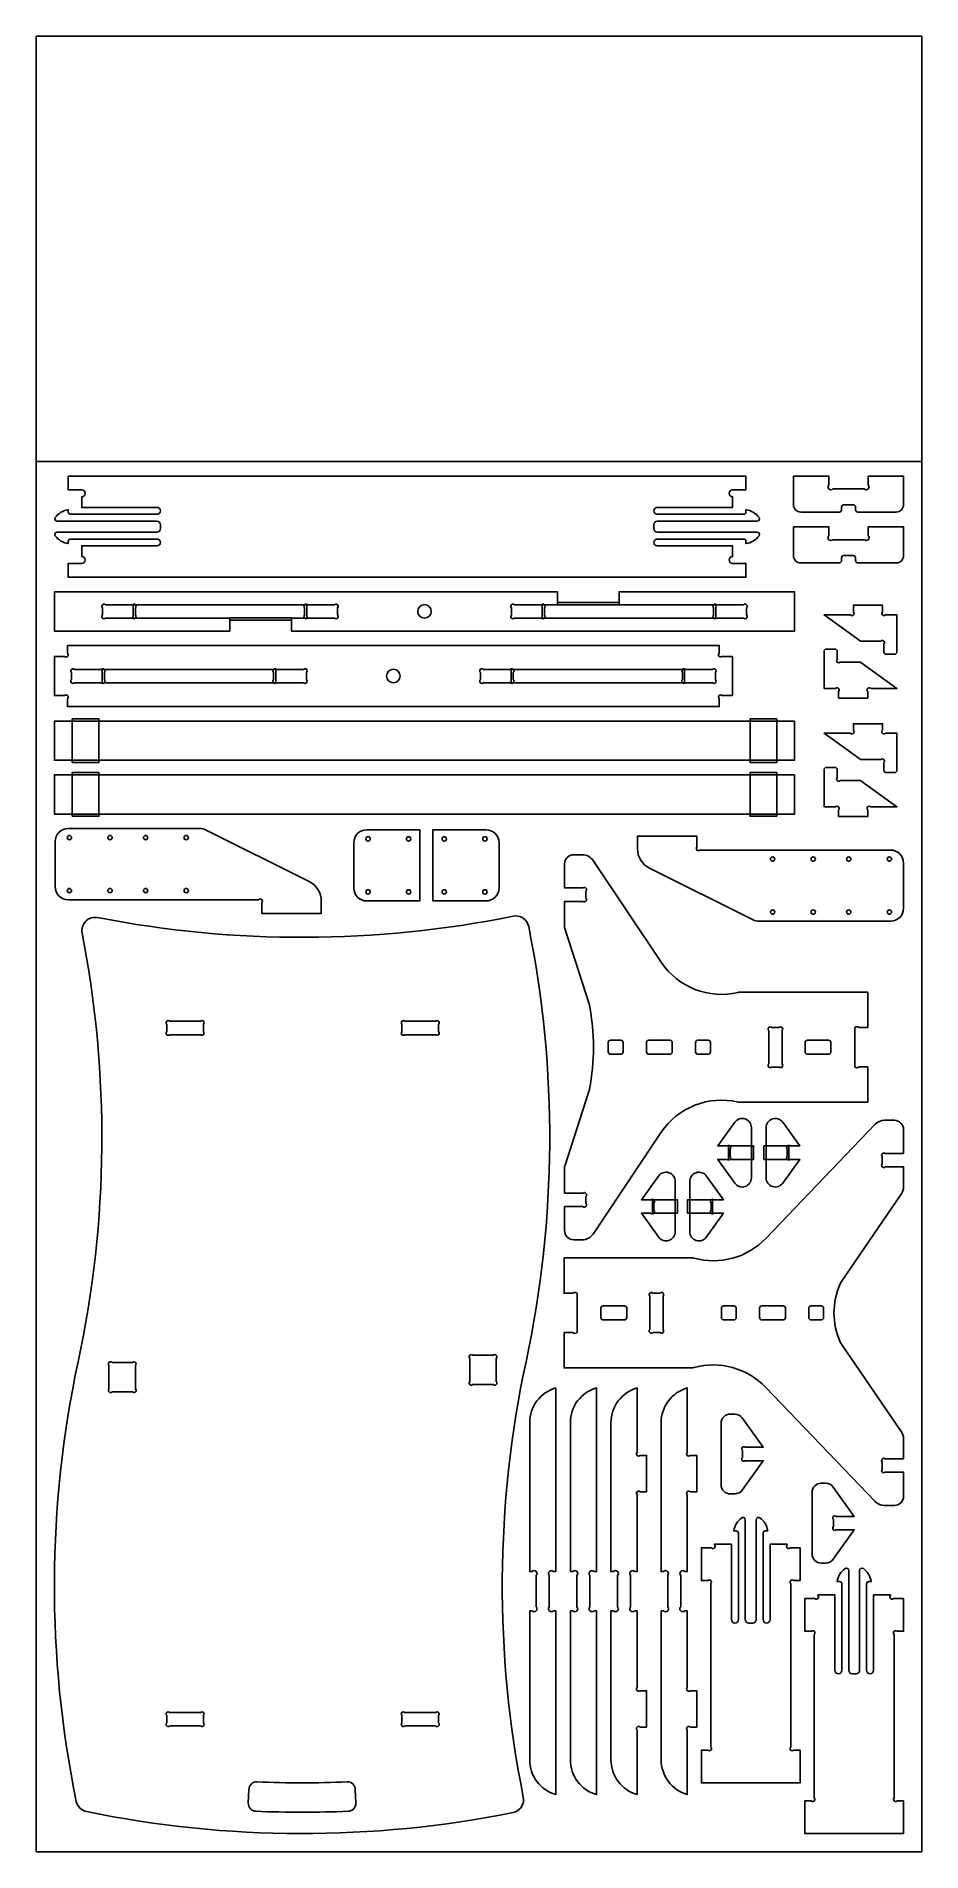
# Model space of a CAD drawing. Header units: millimetres. Extents: x 2099 to 3319, y -1407 to 1093.
import ezdxf

# ---------------------------------------------------------------- set-up
doc = ezdxf.new("R2010")
doc.units = ezdxf.units.MM
doc.header["$MEASUREMENT"] = 0
for name, color, linetype in [('Cajeados 13mm', 1, 'Continuous'), ('Cajeados 5mm', 2, 'Continuous'), ('Cajeados 9mm', 30, 'Continuous'), ('Corte EXT', 5, 'Continuous'), ('Corte INT', 4, 'Continuous'), ('Corte OVR', 7, 'Continuous'), ('Tableros', 6, 'Continuous'), ('Taladros', 3, 'Continuous')]:
    doc.layers.add(name, color=color, linetype=linetype)

msp = doc.modelspace()

# ---------------------------------------------------------------- linework, layer by layer
at = {"layer": 'Cajeados 13mm'}
for points in [[(2279, -277.6), (2279, -267.6, -1), (2283.2, -263.3), (2325.3, -263.3, -1), (2329.5, -267.6), (2329.5, -277.6, -1), (2325.3, -281.8), (2283.2, -281.8, -1)], [(2653.5, -267.6), (2653.5, -277.6, -1), (2649.3, -281.8), (2607.2, -281.8, -1), (2603, -277.6), (2603, -267.6, -1), (2607.2, -263.3), (2649.3, -263.3, -1)], [(2728.8, -763.7), (2700.8, -763.7, -1), (2696.6, -759.5), (2696.6, -727.5, -1), (2700.8, -723.2), (2728.8, -723.2, -1), (2733.1, -727.5), (2733.1, -759.5, -1)], [(2203.7, -733.2), (2231.7, -733.2, -1), (2235.9, -737.5), (2235.9, -769.5, -1), (2231.7, -773.7), (2203.7, -773.7, -1), (2199.4, -769.5), (2199.4, -737.5, -1)], [(2283.2, -1215.2), (2325.3, -1215.2, -1), (2329.5, -1219.4), (2329.5, -1229.4, -1), (2325.3, -1233.7), (2283.2, -1233.7, -1), (2279, -1229.4), (2279, -1219.4, -1)], [(2607.2, -1215.2), (2649.3, -1215.2, -1), (2653.5, -1219.4), (2653.5, -1229.4, -1), (2649.3, -1233.7), (2607.2, -1233.7, -1), (2603, -1229.4), (2603, -1219.4, -1)]]:
    msp.add_lwpolyline(points, format="xyb", close=True, dxfattribs=at)
at = {"layer": 'Cajeados 5mm'}
for points in [[(2451.1, 291.9), (2471.9, 291.9), (2471.9, 310.3), (2232.8, 310.3), (2232.8, 291.9), (2366.1, 291.9), (2366.1, 288.9), (2451.1, 288.9), (2451.1, 291.9)], [(2817.2, 310.3), (2796.4, 310.3), (2796.4, 291.9), (3035.5, 291.9), (3035.5, 310.3), (2902.2, 310.3), (2902.2, 313.3), (2817.2, 313.3), (2817.2, 310.3)]]:
    msp.add_lwpolyline(points, dxfattribs=at)
for points in [[(2190, 202.9), (2429.1, 202.9), (2429.1, 221.3), (2190, 221.3)], [(2753.5, 221.3), (2753.5, 202.9), (2992.6, 202.9), (2992.6, 221.3)]]:
    msp.add_lwpolyline(points, close=True, dxfattribs=at)
at = {"layer": 'Cajeados 9mm'}
for points in [[(2148.9, 93.1), (2185.5, 93.1), (2185.5, 153.1), (2148.9, 153.1)], [(3119.4, 153.1), (3119.4, 93.1), (3082.8, 93.1), (3082.8, 153.1)], [(2148.9, 19.1), (2185.5, 19.1), (2185.5, 79.1), (2148.9, 79.1)], [(3119.4, 79.1), (3119.4, 19.1), (3082.8, 19.1), (3082.8, 79.1)], [(3053.1, -435), (3087.6, -435), (3087.6, -453.6), (3053.1, -453.6)], [(3136.1, -435), (3101.7, -435), (3101.7, -453.6), (3136.1, -453.6)], [(2948.1, -509.2), (2982.6, -509.2), (2982.6, -527.8), (2948.1, -527.8)], [(3031.1, -509.2), (2996.7, -509.2), (2996.7, -527.8), (3031.1, -527.8)]]:
    msp.add_lwpolyline(points, close=True, dxfattribs=at)
at = {"layer": 'Corte EXT'}
for points in [[(2143.3, 487.5), (3077.1, 487.5), (3077.1, 468.5), (3058.6, 468.5, 1), (3058.6, 458.9), (3058.6, 444.4), (2954.9, 444.4, 1), (2954.9, 434.8), (3074, 434.8, 0.414214), (3077.1, 438), (3077.1, 441.2, -0.205273), (3095.1, 430.3, -0.610582), (3092.5, 425.3), (2954.9, 425.3, 0.414191), (2950.1, 420.5), (2950.1, 415.1, 0.414214), (2954.9, 410.3), (3092.5, 410.3, -0.610582), (3095.1, 405.3, -0.205273), (3077.1, 394.4), (3077.1, 397.6, 0.414214), (3074, 400.8), (2954.9, 400.8, 1), (2954.9, 391.3), (3058.6, 391.3), (3058.6, 376.7, 1), (3058.6, 367.2), (3077.1, 367.2), (3077.1, 348.1), (2143.3, 348.1), (2143.3, 367.2), (2161.8, 367.2, 1), (2161.8, 376.7), (2161.8, 391.3), (2265.5, 391.3, 1), (2265.5, 400.8), (2146.5, 400.8, 0.414214), (2143.3, 397.6), (2143.3, 394.4, -0.205273), (2125.4, 405.3, -0.610582), (2127.9, 410.3), (2265.5, 410.3, 0.414214), (2270.3, 415.1), (2270.3, 420.5, 0.414191), (2265.5, 425.3), (2127.9, 425.3, -0.610582), (2125.4, 430.3, -0.205273), (2143.3, 441.2), (2143.3, 438, 0.414214), (2146.5, 434.8), (2265.5, 434.8, 1), (2265.5, 444.4), (2161.8, 444.4), (2161.8, 458.9, 1), (2161.8, 468.5), (2143.3, 468.5)], [(3152.6, 437.9, -0.414214), (3142.6, 447.9), (3142.6, 487.5), (3191.3, 487.5), (3191.3, 475.6, 1), (3197, 469.9), (3239.9, 469.9, 0.414214), (3245.5, 469.9), (3245.5, 469.9), (3245.5, 469.9, 0.414209), (3245.5, 475.6), (3245.5, 487.5), (3294.2, 487.5), (3294.2, 447.9, -0.414214), (3284.2, 437.9), (3231.3, 437.9, -0.414214), (3228.1, 441.1), (3228.1, 444.7, 0.414214), (3224.9, 447.9), (3212, 447.9, 0.414214), (3208.8, 444.7), (3208.8, 441.1, -0.414214), (3205.6, 437.9)], [(3152.6, 367.9, -0.414214), (3142.6, 377.9), (3142.6, 417.5), (3191.3, 417.5), (3191.3, 405.6, 1), (3197, 399.9), (3239.9, 399.9, 0.414214), (3245.5, 399.9), (3245.5, 399.9), (3245.5, 399.9, 0.414209), (3245.5, 405.6), (3245.5, 417.5), (3294.2, 417.5), (3294.2, 377.9, -0.414214), (3284.2, 367.9), (3231.3, 367.9, -0.414214), (3228.1, 371.1), (3228.1, 374.7, 0.414214), (3224.9, 377.9), (3212, 377.9, 0.414214), (3208.8, 374.7), (3208.8, 371.1, -0.414214), (3205.6, 367.9)], [(3225.1, 300.6, -1), (3220.8, 296.3), (3184.8, 296.3), (3234.3, 260.7, 0.157284), (3236, 260.1), (3262.8, 260.1, -1), (3267.1, 255.9), (3267.1, 245.1, 0.414214), (3270.1, 242.1), (3282.1, 242.1, 0.414214), (3285.1, 245.1), (3285.1, 296.3), (3269.3, 296.3, -1), (3265.1, 300.6), (3265.1, 309.5), (3225.1, 309.5)], [(2142.4, 254.1), (2142.4, 243.4, -1), (2138.2, 239.1), (2124.2, 239.1), (2124.2, 185.1), (2138.1, 185.1, -1), (2142.4, 180.9), (2142.4, 170.1), (3040.2, 170.1), (3040.2, 180.9, -1), (3044.5, 185.1), (3058.4, 185.1), (3058.4, 239.1), (3044.4, 239.1, -1), (3040.2, 243.4), (3040.2, 254.1)], [(3244.8, 190.7, -1), (3249, 195), (3285.1, 195), (3235.5, 230.6, 0.157284), (3233.8, 231.2), (3207, 231.2, -1), (3202.8, 235.4), (3202.8, 246.2, 0.414214), (3199.8, 249.2), (3187.8, 249.2, 0.414214), (3184.8, 246.2), (3184.8, 195), (3200.5, 195, -1), (3204.8, 190.7), (3204.8, 181.8), (3244.8, 181.8)], [(3225.1, 137.6, -1), (3220.8, 133.3), (3184.8, 133.3), (3234.3, 97.7, 0.157284), (3236, 97.1), (3262.8, 97.1, -1), (3267.1, 92.9), (3267.1, 82.1, 0.414214), (3270.1, 79.1), (3282.1, 79.1, 0.414214), (3285.1, 82.1), (3285.1, 133.3), (3269.3, 133.3, -1), (3265.1, 137.6), (3265.1, 146.5), (3225.1, 146.5)], [(3244.8, 27.7, -1), (3249, 32), (3285.1, 32), (3235.5, 67.6, 0.157284), (3233.8, 68.2), (3207, 68.2, -1), (3202.8, 72.4), (3202.8, 83.2, 0.414214), (3199.8, 86.2), (3187.8, 86.2, 0.414214), (3184.8, 83.2), (3184.8, 32), (3200.5, 32, -1), (3204.8, 27.7), (3204.8, 18.8), (3244.8, 18.8)], [(2536.7, -17.6, -0.414214), (2554.7, 0.4), (2627.8, 0.4), (2627.8, -97.6), (2554.7, -97.6, -0.414214), (2536.7, -79.6)], [(2718.8, 0.4, -0.414214), (2736.8, -17.6), (2736.8, -79.6, -0.414214), (2718.8, -97.6), (2645.8, -97.6), (2645.8, 0.4)], [(3087.1, -123.6, 0.116013), (3095.1, -125.5), (3276.2, -125.5, 0.414214), (3294.2, -107.5), (3294.2, -45.5, 0.414214), (3276.2, -27.5), (3013.8, -27.5, -1), (3009.6, -23.3), (3009.6, -8.5), (2927.6, -8.5), (2927.6, -25.6, 0.284528), (2944.2, -52.5)], [(2851.4, -33.9, -0.249944), (2866.4, -41.9), (2960.4, -182, 0.31239), (3066.3, -223.6, -0.057923), (3068.6, -223.3), (3244.9, -223.3), (3244.9, -272), (3232.9, -272, 0.424435), (3227.2, -272.1), (3227.1, -272.1), (3227.1, -272.2, 0.022212), (3226.9, -272.4), (3226.9, -325.7, 0.022212), (3227.1, -326), (3227.1, -326.1), (3227.2, -326.1, 0.42443), (3232.9, -326.2), (3244.9, -326.2), (3244.9, -374.9), (3068.6, -374.9, -0.057923), (3066.3, -374.6, 0.31239), (2960.4, -416.2), (2866.4, -556.3, -0.249944), (2851.4, -564.3), (2839.9, -564.3, -0.414214), (2827.2, -551.6), (2827.2, -518.6), (2852.5, -518.6, 0.951506), (2856.5, -514.2), (2856.5, -504.5, 0.951506), (2852.5, -500), (2827.2, -500), (2827.2, -465.1, -0.049248), (2827.4, -462.7), (2861, -358.8, 0.029793), (2861.5, -356.7, 0.096901), (2861.5, -241.5, 0.029793), (2861, -239.4), (2827.4, -135.5, -0.049248), (2827.2, -133.1), (2827.2, -98.2), (2852.5, -98.2, 0.951506), (2856.5, -93.7), (2856.5, -84, 0.951506), (2852.5, -79.6), (2827.2, -79.6), (2827.2, -46.6, -0.414214), (2839.9, -33.9)], [(2756.1, -1353, -0.100705), (2168.6, -1351.7, -0.299782), (2154.4, -1337.6, -0.103837), (2156.9, -732.1, 0.101198), (2162.4, -141.8, -0.532001), (2183.7, -120.5, 0.098107), (2756.3, -118.7, -0.414258), (2777.7, -132.9, -0.10275), (2774, -732.1, 0.102788), (2770.3, -1331.6, -0.414258)], [(3268.1, -930.1, -0.204375), (3255.1, -924.6), (3104.4, -767.5, 0.2762), (3005.4, -740.3, -0.067987), (3002.7, -740.7), (2826.5, -740.7), (2826.5, -692), (2838.5, -692, 0.424435), (2844.2, -691.9), (2844.3, -691.9), (2844.3, -691.8, 0.022212), (2844.5, -691.5), (2844.5, -638.3, 0.022212), (2844.3, -638), (2844.3, -637.9), (2844.2, -637.9, 0.42443), (2838.5, -637.8), (2826.5, -637.8), (2826.5, -589.1), (3002.7, -589.1, -0.067987), (3005.4, -589.5, 0.2762), (3104.4, -562.3), (3255.1, -405.2, -0.204375), (3268.1, -399.7), (3281.5, -399.7, -0.414214), (3294.2, -412.4), (3294.2, -445.4), (3268.9, -445.4, 0.951506), (3264.9, -449.8), (3264.9, -459.5, 0.951506), (3268.9, -464), (3294.2, -464), (3294.2, -491.4, -0.151645), (3291.1, -501.6), (3208.5, -621.8, 0.04719), (3206.8, -624.7, 0.209682), (3206.8, -705.1, 0.04719), (3208.5, -708), (3291.1, -828.2, -0.151645), (3294.2, -838.4), (3294.2, -865.8), (3268.9, -865.8, 0.951506), (3264.9, -870.3), (3264.9, -880, 0.951506), (3268.9, -884.4), (3294.2, -884.4), (3294.2, -917.4, -0.414214), (3281.5, -930.1)], [(3061.6, -402.3), (3038.2, -435), (3051.2, -435, -0.357127), (3055, -435, -0.44363), (3055.3, -439.4), (3055.3, -449.2, -0.44363), (3055, -453.6, -0.357127), (3051.2, -453.6), (3038.2, -453.6), (3061.6, -486.3, 0.729008), (3084.6, -478.9), (3084.6, -409.7, 0.729008)], [(3127.7, -402.3), (3151.1, -435), (3138, -435, 0.357127), (3134.2, -435, 0.44363), (3134, -439.4), (3134, -449.2, 0.44363), (3134.2, -453.6, 0.357127), (3138, -453.6), (3151.1, -453.6), (3127.7, -486.3, -0.729008), (3104.7, -478.9), (3104.7, -409.7, -0.729008)], [(2956.6, -476.5), (2933.1, -509.2), (2946.2, -509.2, -0.357127), (2950, -509.2, -0.44363), (2950.3, -513.6), (2950.3, -523.3, -0.44363), (2950, -527.8, -0.357127), (2946.2, -527.8), (2933.1, -527.8), (2956.6, -560.4, 0.729008), (2979.6, -553), (2979.6, -483.9, 0.729008)], [(3022.7, -476.5), (3046.1, -509.2), (3033, -509.2, 0.357127), (3029.2, -509.2, 0.44363), (3029, -513.6), (3029, -523.3, 0.44363), (3029.2, -527.8, 0.357127), (3033, -527.8), (3046.1, -527.8), (3022.7, -560.4, -0.729008), (2999.7, -553), (2999.7, -483.9, -0.729008)], [(2788.1, -1069.6, -1), (2782.4, -1075.3), (2779.1, -1075.3), (2779.1, -1280.2, 0.333333), (2815.1, -1328.2), (2815.1, -1075.3), (2811.8, -1075.3, -1), (2806.1, -1069.6), (2806.1, -1026.7, -1), (2811.8, -1021.1), (2815.1, -1021.1), (2815.1, -768.2, 0.333333), (2779.1, -816.2), (2779.1, -1021.1), (2782.4, -1021.1, -1), (2788.1, -1026.7)], [(2835.1, -1021.1), (2835.1, -816.2, -0.333333), (2871.1, -768.2), (2871.1, -1021.1), (2867.8, -1021.1, 1), (2862.1, -1026.7), (2862.1, -1069.6, 1), (2867.8, -1075.3), (2871.1, -1075.3), (2871.1, -1328.2, -0.333333), (2835.1, -1280.2), (2835.1, -1075.3), (2838.4, -1075.3, 1), (2844.1, -1069.6), (2844.1, -1026.7, 1), (2838.4, -1021.1)], [(2927.1, -856.9), (2927.1, -768.2, 0.333333), (2891.1, -816.2), (2891.1, -1021.1), (2894.4, -1021.1, -1), (2900.1, -1026.7), (2900.1, -1069.6, -1), (2894.4, -1075.3), (2891.1, -1075.3), (2891.1, -1280.2, 0.333333), (2927.1, -1328.2), (2927.1, -1239.4, -1), (2931.3, -1235.2), (2940.2, -1235.2), (2940.2, -1185.2), (2931.3, -1185.2, -1), (2927.1, -1180.9), (2927.1, -1075.3), (2923.8, -1075.3, -1), (2918.1, -1069.6), (2918.1, -1026.7, -1), (2923.8, -1021.1), (2927.1, -1021.1), (2927.1, -915.4, -1), (2931.3, -911.2), (2940.2, -911.2), (2940.2, -861.2), (2931.3, -861.2, -1)], [(2996.2, -856.9), (2996.2, -768.2, 0.333333), (2960.2, -816.2), (2960.2, -1021.1), (2963.5, -1021.1, -1), (2969.2, -1026.7), (2969.2, -1069.6, -1), (2963.5, -1075.3), (2960.2, -1075.3), (2960.2, -1280.2, 0.333333), (2996.2, -1328.2), (2996.2, -1239.4, -1), (3000.4, -1235.2), (3009.3, -1235.2), (3009.3, -1185.2), (3000.4, -1185.2, -1), (2996.2, -1180.9), (2996.2, -1075.3), (2992.9, -1075.3, -1), (2987.2, -1069.6), (2987.2, -1026.7, -1), (2992.9, -1021.1), (2996.2, -1021.1), (2996.2, -915.4, -1), (3000.4, -911.2), (3009.3, -911.2), (3009.3, -861.2), (3000.4, -861.2, -1)], [(3072.1, -854.4), (3072.1, -864.1, 0.951506), (3076.2, -868.6), (3100.9, -868.6), (3072, -908.9, -0.241784), (3061.7, -914.2), (3055.5, -914.2, -0.414214), (3042.8, -901.5), (3042.8, -817, -0.414214), (3055.5, -804.3), (3061.7, -804.3, -0.241784), (3072, -809.6), (3100.9, -850), (3076.2, -850, 0.951506)], [(3197.5, -949.6), (3197.5, -959.3, 0.951506), (3201.5, -963.7), (3226.3, -963.7), (3197.3, -1004.1, -0.241784), (3187, -1009.4), (3180.8, -1009.4, -0.414214), (3168.1, -996.7), (3168.1, -912.1, -0.414214), (3180.8, -899.4), (3187, -899.4, -0.241784), (3197.3, -904.7), (3226.3, -945.1), (3201.5, -945.1, 0.951506)], [(3226.2, -1161.9), (3229, -1161.9, 0.414191), (3233.7, -1157.1), (3233.7, -1019.5, -0.610582), (3238.8, -1017, -0.205273), (3249.6, -1034.9), (3246.4, -1034.9, 0.414214), (3243.3, -1038.1), (3243.3, -1157.1, 1), (3252.8, -1157.1), (3252.8, -1053.4), (3276.2, -1053.4), (3276.2, -1054.2, 1), (3280.5, -1058.4), (3294.2, -1058.4), (3294.2, -1103.4), (3285.5, -1103.4, 1), (3281.2, -1107.7), (3281.2, -1332.7, 1), (3285.5, -1336.9), (3294.2, -1336.9), (3294.2, -1381.9), (3226.2, -1381.9), (3158.2, -1381.9), (3158.2, -1336.9), (3167, -1336.9, 1), (3171.2, -1332.7), (3171.2, -1107.7, 1), (3167, -1103.4), (3158.2, -1103.4), (3158.2, -1058.4), (3172, -1058.4, 1), (3176.2, -1054.2), (3176.2, -1053.4), (3199.7, -1053.4), (3199.7, -1157.1, 1), (3209.2, -1157.1), (3209.2, -1038.1, 0.414214), (3206, -1034.9), (3202.9, -1034.9, -0.205273), (3213.7, -1017, -0.610582), (3218.7, -1019.5), (3218.8, -1157.1, 0.414191), (3223.5, -1161.9)]]:
    msp.add_lwpolyline(points, format="xyb", close=True, dxfattribs=at)
for points in [[(2124.2, 328.1), (2124.2, 274.1), (2366.1, 274.1), (2366.1, 291.9), (2366.1, 292.1), (2451.1, 292.1), (2451.1, 291.9), (2451.1, 274.1), (3144.1, 274.1), (3144.1, 328.1), (2902.2, 328.1), (2902.2, 310.3), (2902.2, 310.1), (2817.2, 310.1), (2817.2, 310.3), (2817.2, 328.1)], [(3144.1, 150.1), (2124.2, 150.1), (2124.2, 96.1), (3144.1, 96.1)], [(3144.1, 76.1), (2124.2, 76.1), (2124.2, 22.1), (3144.1, 22.1)]]:
    msp.add_lwpolyline(points, close=True, dxfattribs=at)
for points in [[(2491.9, -97.8, 0.284528), (2475.2, -70.9), (2332.4, 0.2, 0.116013), (2324.4, 2.1), (2143.2, 2.1, 0.414214), (2125.2, -15.9), (2125.2, -77.9, 0.414214), (2143.2, -95.9), (2405.6, -95.9, -1), (2409.9, -100.1), (2409.9, -114.9), (2491.9, -114.9), (2491.9, -97.8)], [(3110.2, -1087.3, -1), (3100.7, -1087.3), (3100.7, -968.2, -0.414214), (3103.9, -965.1), (3107, -965.1, 0.205273), (3096.2, -947.1, 0.610582), (3091.2, -949.7), (3091.2, -1087.3, -0.414191), (3086.4, -1092.1), (3083.7, -1092.1), (3081, -1092.1, -0.414191), (3076.2, -1087.3), (3076.2, -949.7, 0.610582), (3071.2, -947.1, 0.205273), (3060.3, -965.1), (3063.5, -965.1, -0.414214), (3066.7, -968.2), (3066.7, -1087.3, -1), (3057.1, -1087.3), (3057.1, -983.6), (3033.7, -983.6), (3033.7, -984.4, -1), (3029.4, -988.6), (3015.7, -988.6), (3015.7, -1033.6), (3024.4, -1033.6, -1), (3028.7, -1037.8), (3028.7, -1262.8, -1), (3024.4, -1267.1), (3015.7, -1267.1), (3015.7, -1312.1), (3083.7, -1312.1), (3151.7, -1312.1), (3151.7, -1267.1), (3142.9, -1267.1, -1), (3138.7, -1262.8), (3138.7, -1037.8, -1), (3142.9, -1033.6), (3151.7, -1033.6), (3151.7, -988.6), (3137.9, -988.6, -1), (3133.7, -984.4), (3133.7, -983.6), (3110.2, -983.6), (3110.2, -1087.3)]]:
    msp.add_lwpolyline(points, format="xyb", dxfattribs=at)
at = {"layer": 'Corte INT'}
for p, q in [((3112.7, -271.9), (3122.6, -271.9)), ((3108.4, -322), (3108.4, -276.1)), ((3126.8, -276.1), (3126.8, -322)), ((3122.6, -326.3), (3112.7, -326.3))]:
    msp.add_line(p, q, dxfattribs=at)
at = {"layer": 'Corte INT', "linetype": 'Continuous'}
for points in [[(2231.6, 291.9), (2194.7, 291.9, -1), (2190.4, 296.2), (2190.4, 306.1, -1), (2194.7, 310.3), (2231.6, 310.3, -0.414214), (2235.8, 310.3, -0.414214), (2235.8, 306.1), (2235.8, 296.2, -0.414214), (2235.8, 291.9, -0.414214)], [(2468.9, 310.3, 0.414214), (2468.9, 306.1), (2468.9, 296.2, 0.414214), (2468.9, 291.9, 0.414214), (2473.2, 291.9), (2510.1, 291.9, 1), (2514.3, 296.2), (2514.3, 306.1, 1), (2510.1, 310.3), (2473.2, 310.3, 0.414214)]]:
    msp.add_lwpolyline(points, format="xyb", close=True, dxfattribs=at)
at = {"layer": 'Corte INT'}
for points in [[(2795.2, 291.9), (2758.2, 291.9, -1), (2754, 296.2), (2754, 306.1, -1), (2758.2, 310.3), (2795.2, 310.3, -0.414214), (2799.4, 310.3, -0.414214), (2799.4, 306.1), (2799.4, 296.2, -0.414214), (2799.4, 291.9, -0.414214)], [(3036.7, 310.3), (3073.6, 310.3, -1), (3077.9, 306.1), (3077.9, 296.2, -1), (3073.6, 291.9), (3036.7, 291.9, -0.414214), (3032.5, 291.9, -0.414214), (3032.5, 296.2), (3032.5, 306.1, -0.414214), (3032.5, 310.3, -0.414214)], [(2151.8, 202.9, -1), (2147.6, 207.2), (2147.6, 217.1, -1), (2151.8, 221.3), (2188.7, 221.3, -0.414214), (2193, 221.3, -0.414214), (2193, 217.1), (2193, 207.2, -0.414214), (2193, 202.9, -0.414214), (2188.7, 202.9)], [(2430.3, 221.3), (2467.2, 221.3, -1), (2471.5, 217.1), (2471.5, 207.2, -1), (2467.2, 202.9), (2430.3, 202.9, -0.414214), (2426.1, 202.9, -0.414214), (2426.1, 207.2), (2426.1, 217.1, -0.414214), (2426.1, 221.3, -0.414214)], [(2752.3, 202.9), (2715.4, 202.9, -1), (2711.1, 207.2), (2711.1, 217.1, -1), (2715.4, 221.3), (2752.3, 221.3, -0.414214), (2756.5, 221.3, -0.414214), (2756.5, 217.1), (2756.5, 207.2, -0.414214), (2756.5, 202.9, -0.414214)], [(2993.9, 221.3), (3030.8, 221.3, -1), (3035, 217.1), (3035, 207.2, -1), (3030.8, 202.9), (2993.9, 202.9, -0.414214), (2989.6, 202.9, -0.414214), (2989.6, 207.2), (2989.6, 217.1, -0.414214), (2989.6, 221.3, -0.414214)], [(2887.3, -292.6), (2887.3, -305.6, 0.414214), (2890.5, -308.7), (2904.7, -308.7, 0.414214), (2907.9, -305.6), (2907.9, -292.6, 0.414214), (2904.7, -289.4), (2890.5, -289.4, 0.414214)], [(2940, -292.6), (2940, -305.6, 0.414214), (2943.2, -308.7), (2972.4, -308.7, 0.414214), (2975.5, -305.6), (2975.5, -292.6, 0.414214), (2972.4, -289.4), (2943.2, -289.4, 0.414214)], [(3028.2, -305.6), (3028.2, -292.6, 0.414214), (3025, -289.4), (3010.8, -289.4, 0.414214), (3007.6, -292.6), (3007.6, -305.6, 0.414214), (3010.8, -308.7), (3025, -308.7, 0.414214)], [(3158.6, -292.6), (3158.6, -305.6, 0.414214), (3161.8, -308.7), (3191, -308.7, 0.414214), (3194.1, -305.6), (3194.1, -292.6, 0.414214), (3191, -289.4), (3161.8, -289.4, 0.414214)], [(2944.5, -641.9), (2944.5, -687.9, 1), (2948.8, -692.1), (2958.7, -692.1, 1), (2962.9, -687.9), (2962.9, -641.9, 1), (2958.7, -637.7), (2948.8, -637.7, 1)], [(2909.6, -655.3), (2880.4, -655.3, 0.414214), (2877.3, -658.4), (2877.3, -671.4, 0.414214), (2880.4, -674.6), (2909.6, -674.6, 0.414214), (2912.8, -671.4), (2912.8, -658.4, 0.414214)], [(3046.3, -674.6), (3060.6, -674.6, 0.414214), (3063.7, -671.4), (3063.7, -658.4, 0.414214), (3060.6, -655.3), (3046.3, -655.3, 0.414214), (3043.2, -658.4), (3043.2, -671.4, 0.414214)], [(3128.2, -655.3), (3099, -655.3, 0.414214), (3095.8, -658.4), (3095.8, -671.4, 0.414214), (3099, -674.6), (3128.2, -674.6, 0.414214), (3131.4, -671.4), (3131.4, -658.4, 0.414214)], [(3180.9, -655.3), (3166.7, -655.3, 0.414214), (3163.5, -658.4), (3163.5, -671.4, 0.414214), (3166.7, -674.6), (3180.9, -674.6, 0.414214), (3184.1, -671.4), (3184.1, -658.4, 0.414214)], [(2529.1, -1351.2, -0.021921), (2401.8, -1351.2, -0.412363), (2391.4, -1339.9), (2392.1, -1321.1, -0.416091), (2403.5, -1310.7, 0.021963), (2527.4, -1310.7, -0.416091), (2538.8, -1321.1), (2539.5, -1339.9, -0.412363)]]:
    msp.add_lwpolyline(points, format="xyb", close=True, dxfattribs=at)
for centre in [(2634.2, 301.1), (2591.3, 212.1)]:
    msp.add_circle(centre, 9.3, dxfattribs=at)
for centre, start, end in [((3110.6, -274), 45, 225), ((3124.7, -274), 315, 135), ((3110.6, -324.2), 135, 315), ((3124.7, -324.2), 225, 45)]:
    msp.add_arc(centre, 3, start, end, dxfattribs=at)
at = {"layer": 'Corte OVR', "linetype": 'Continuous'}
msp.add_line((2099.2, 507.5), (3319.2, 507.5), dxfattribs=at)
at = {"layer": 'Tableros', "linetype": 'Continuous'}
msp.add_lwpolyline([(2099.2, -1406.9), (3319.2, -1406.9), (3319.2, 1093.1), (2099.2, 1093.1)], close=True, dxfattribs=at)
at = {"layer": 'Taladros'}
for centre in [(2144.8, -10.4), (2200.8, -10.4), (2249.8, -10.4), (2305.8, -10.4), (2556.3, -12.1), (2612.3, -12.1), (2661.3, -12.1), (2717.3, -12.1), (3113.7, -40), (3169.7, -40), (3218.7, -40), (3274.7, -40), (2144.8, -83.4), (2200.8, -83.4), (2249.8, -83.4), (2305.8, -83.4), (2556.3, -85.1), (2612.3, -85.1), (2661.3, -85.1), (2717.3, -85.1), (3113.7, -113), (3169.7, -113), (3218.7, -113), (3274.7, -113)]:
    msp.add_circle(centre, 3, dxfattribs=at)

doc.saveas('drawing.dxf')
